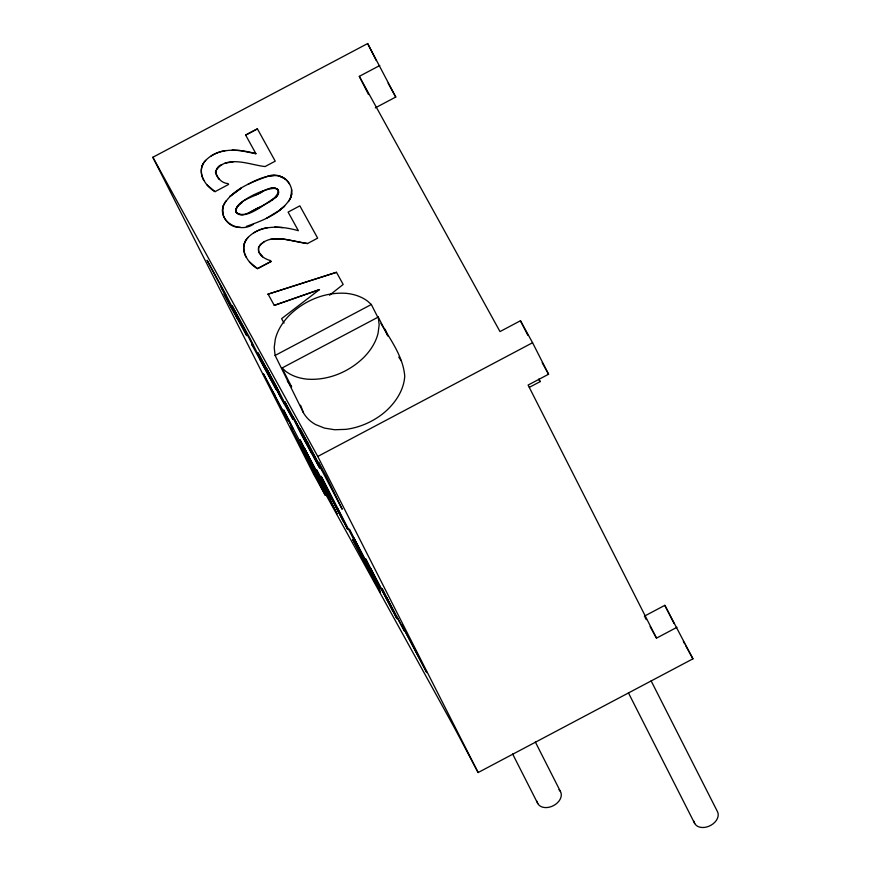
<?xml version="1.0" encoding="UTF-8"?>
<svg xmlns="http://www.w3.org/2000/svg" width="871" height="871" viewBox="0 0 871 871"><rect width="100%" height="100%" fill="white"/><g stroke="black" fill="none" stroke-linecap="round" stroke-linejoin="round"><path stroke-width="1.31" d="M270.424 239.307L283.783 239.144L307.528 243.542L317.654 238.142L299.842 205.839L288.105 212.099L298.361 230.695C281.997 226.025 261.213 224.141 248.159 237.337C238.131 247.397 246.983 262.955 257.489 268.66L271.066 261.474L257.478 268.627L249.542 261.964M232.23 150.084L240.331 150.618L255.911 153.688C239.547 149.017 218.773 147.145 205.708 160.34C195.648 170.4 204.543 185.948 215.039 191.653L228.605 184.434L228.126 183.585C218.229 183.15 210.216 169.007 222.018 164.456M248.148 237.391C242.824 242.628 242.421 251.044 246.199 257.283M240.135 227.233C228.964 228.267 219.448 215.649 223.499 205.262C232.405 189.203 251.675 182.104 267.996 176.203C280.854 171.097 295.683 184.031 290.925 197.325C282.073 213.439 262.748 220.559 246.395 226.384M291.622 189.606L290.925 197.325L288.53 201.626M225.959 200.929C213.449 218.523 237.456 234.713 253.298 224.359M223.509 205.273L222.584 208.746L222.704 213.003M291.774 193.841L289.782 199.666M272.34 200.112C298.263 173.83 233.341 198.163 235.91 211.599C244.316 222.649 267.876 201.201 275.835 197.292C278.274 195.333 279.918 191.185 276.967 188.92C269.183 185.218 260.952 193.591 253.907 195.474M205.698 160.384C200.363 165.621 200.036 174.037 203.76 180.286M201.832 166.622L203.379 163.4M244.283 243.619L245.829 240.407M277.838 194.766C280.723 190.401 274.964 186.372 270.87 188.278M275.835 197.292L277.479 195.409M266.472 218.262L279.156 210.564L284.632 206.1M279.156 210.564L284.577 206.122M241.92 202.627C239.068 204.75 234.201 208.169 236.237 212.372M329.521 295.215L343.174 284.447L336.478 272.307L268.094 294.158L336.478 272.307M268.094 294.158L274.278 305.373L319.483 289.586L281.605 318.655L284.033 323.076M275.824 197.26L269.988 201.658L250.358 212.089M307.528 243.542L307.517 243.521C293.168 242.149 268.878 231.305 258.578 247.451C256.869 254.528 264.828 259.101 270.598 260.614L271.066 261.474M264.468 241.463L260.331 244.511L258.6 247.462L258.731 251.893L262.617 256.803L260.756 255.181M644.377 616.167L664.834 605.334L692.935 658.824L478.125 772.544L454.825 728.515L314.126 473.291L325.319 495.349L313.212 473.378L152.839 157.27L367.649 43.55L395.761 97.04L375.292 107.873M257.413 128.875L245.644 135.07L257.402 128.843L275.225 161.179L265.078 166.546C250.75 165.174 226.427 154.276 216.16 170.455C212.851 173.547 222.987 182.583 218.316 178.174M368.531 94.536L359.309 76.354L379.767 65.521M380.921 323.413C390.535 339.799 403.306 356.794 404.743 376.316C403.785 390.295 395.565 402.533 385.341 411.645A55.374 39.435 -26.9 0 1 345.689 429.37L334.714 429.741L324.48 428.107L315.607 424.547A55.178 39.293 -26.9 0 1 303.348 412.571L275.116 355.444L371.329 304.502L377.927 317.501M287.354 381.063L291.633 386.909L282.041 367.998L378.254 317.066L387.845 335.966L385.2 329.26M676.952 627.305L656.494 638.138L528.098 385.069L548.567 374.236L532.573 342.728L520.455 320.746L499.998 331.579L359.309 76.354M478.125 772.544L317.763 456.448L532.573 342.728M529.328 387.345L540.129 381.629L538.899 379.201M263.902 190.651C256.716 196.694 234.549 199.916 236.259 212.404C242.965 219.35 253.711 208.605 260.418 207.156M247.821 184.423C259.395 178.032 281.017 168.343 289.597 184.162M274.278 305.373L319.483 289.586M224.936 163.204L233.515 161.734M243.401 214.418L238.926 214.495L236.259 212.404M268.061 176.247L274.213 175.419M274.681 227.081L282.781 227.614M278.502 175.746L285.525 179.056M215.039 191.653L207.091 184.968M371.329 304.502L367.649 301.203A56.103 39.946 -26.9 0 0 346.375 293.353C325.427 291.785 304.469 300.451 289.608 315.052A54.731 38.977 -26.9 0 0 275.28 339.309L274.213 347.583L275.116 355.444M282.041 367.998L285.721 371.296A56.103 39.946 -26.9 0 0 306.995 379.146C327.932 380.714 348.901 372.048 363.762 357.448A54.731 38.966 -26.9 0 0 378.079 333.19L379.157 324.916L378.254 317.066M398.766 357.088L401.183 360.779M388.107 83.159L395.761 97.04M542.187 362.674L548.567 374.236M538.855 379.31L540.129 381.629M683.376 641.47L684.65 643.789M685.923 646.097L692.935 658.824M645.019 617.321L646.293 619.629M650.114 626.576L656.494 638.138M245.644 135.07L255.932 153.721M152.839 157.27L317.763 456.448M397.067 617.212L404.384 630.942L382.108 588.687L392.734 610.723L365.678 558.899L376.305 580.935L349.26 529.1L359.886 551.147M520.455 320.746L527.837 335.291M664.834 605.334L674.067 623.516M367.649 43.55L376.261 60.524M651.127 680.882L717.399 811.511A12.836 9.135 -26.9 0 1 708.961 826.231A12.836 9.135 -26.9 0 1 693.969 821.244M628.448 692.891L694.72 823.52M535.327 741.983L560.478 791.576M512.638 753.992L537.799 803.585M386.691 597.539L396.882 618.66L370.262 567.729L380.464 588.872L377.295 583.124L353.844 537.94L364.034 559.073L360.866 553.325L322.956 479.529L321.072 476.208L343.468 521.348L319.015 474.249L316.413 469.523L327.039 491.56L299.983 439.724L310.62 461.772M337.425 508.152L347.616 529.285L320.996 478.353L331.198 499.497L328.019 493.748L304.578 448.565L314.769 469.698L311.6 463.949L283.576 409.947L288.791 420.802L283.87 411.787L284.273 412.691L292.95 428.728L288.17 418.799M300.539 405.233L303.348 412.571M211.163 155.931A27.317 19.445 -26.9 0 1 225.262 150.585M253.603 232.938A27.317 19.445 -26.9 0 1 267.713 227.581M558.953 789.714A12.836 9.135 -26.9 0 1 553.553 805.588A12.836 9.135 -26.9 0 1 537.048 801.309M226.155 296.075L221.18 287.267L237.739 318.83L224.119 294.006L229.683 304.959L246.754 335.683L225.295 293.451L207.058 260.244L226.155 296.075M275.214 396.044L272.111 390.535L288.094 420.791L263.282 373.648L275.214 396.044M229.911 196.421L241.093 188.19L229.911 196.421M292.841 416.556L319.777 468.163L301.693 435.184L284.784 401.629L301.671 432.495L292.841 416.556M290.631 427.247L315.52 474.543L290.631 427.247M311.666 453.094L298.383 427.879L311.666 453.094M292.852 419.158L280.952 398.134L275.933 388.248L284.795 404.242L258.001 352.82L276.02 385.744L292.852 419.158M266.123 367.9L279.286 392.984L266.123 367.9M253.221 346.114L251.741 344.502L276.259 389.631L259.7 358.819L260.821 360.169L250.14 338.59L232.1 305.677L253.221 346.114M365.994 564.833L365.069 563.82L380.398 592.03L352.788 539.563L365.994 564.833M404.177 629.298L401.531 624.616L426.812 672.652L403.436 627.73L404.177 629.298M307.877 442.958L299.951 428.586L342.205 509.263L326.19 476.176L318.514 462.251L322.401 470.743L307.877 442.958M306.233 455.348L301.714 447.161L337.077 513.836L325.471 490.253L321.061 482.262L329.282 498.854L306.233 455.348"/></g></svg>
